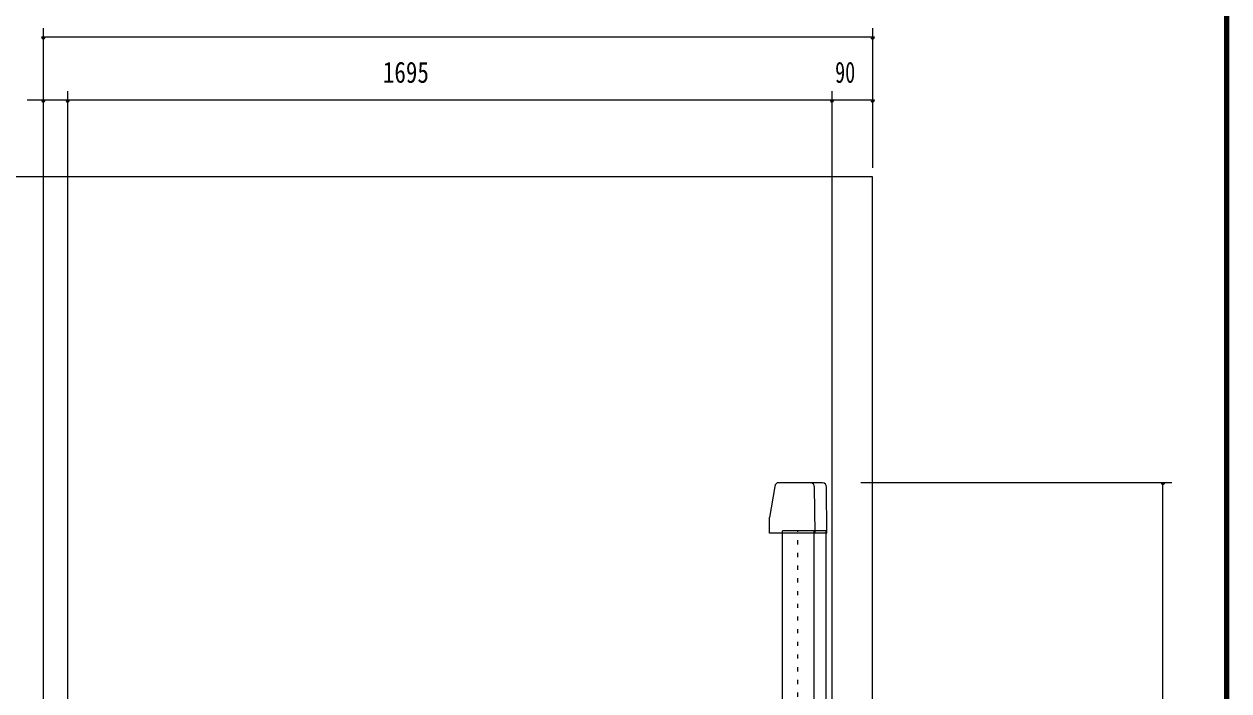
# Model space of a CAD drawing. Units: millimetres, scale not verified. Extents: x -5740 to 5856, y -4020 to 4020.
# Drawn here: x 3068 to 5740, y -1276 to 202 of the extents above; entities that cross this region are included whole.
import ezdxf
from ezdxf.enums import TextEntityAlignment as Align

# ---------------------------------------------------------------- set-up
doc = ezdxf.new("R2010")
doc.units = ezdxf.units.MM
doc.header["$LTSCALE"] = 10
doc.linetypes.add('USER1', pattern=[3, 1, -2])
for name, color, linetype, lineweight in [('0-0_0', 7, 'Continuous', 18), ('0-3_2-03BODL', 2, 'Continuous', 18), ('0-F_F-F4PAPAER', 5, 'Continuous', 18), ('1-3_2ラック-A上ラック架台', 3, 'Continuous', 18), ('1-4_2ラック-F寸法', 3, 'Continuous', 18)]:
    doc.layers.add(name, color=color, linetype=linetype, lineweight=lineweight)
doc.styles.add('ＭＳ ゴシック', font='')
doc.styles.get('ＭＳ ゴシック').set_extended_font_data('MS Gothic')

# ---------------------------------------------------------------- blocks, each defined once
blk = doc.blocks.new('akys')
at = {"layer": '1-3_2ラック-A上ラック架台'}
for p, q in [((16427.92, 3397.18), (16414.49, 3328.27)), ((16548.49, 3405.27), (16437.73, 3405.27)), ((16529.49, 3293.27), (16528.49, 3395.27)), ((16559.49, 3293.27), (16558.49, 3395.27)), ((16414.49, 3293.27), (16414.49, 3328.27)), ((16559.49, 3293.27), (16414.49, 3293.27)), ((16557.24, 3298.27), (16447.24, 3298.27)), ((16447.24, 1608.27), (16447.24, 3298.27)), ((16527.24, 1608.27), (16527.24, 3298.27)), ((16557.24, 1608.27), (16557.24, 3298.27))]:
    blk.add_line(p, q, dxfattribs=at)
at = {"layer": '1-3_2ラック-A上ラック架台', "color": 7, "linetype": 'USER1'}
blk.add_line((16485.74, 1608.27), (16485.74, 3298.27), dxfattribs=at)
at = {"layer": '1-3_2ラック-A上ラック架台'}
for centre, radius, start, end in [((16437.73, 3395.27), 10, 90, 168.977), ((16518.49, 3395.27), 10, 0, 90), ((16548.49, 3395.27), 10, 0, 90), ((16419.49, 3327.78), 5, 168.977, 180)]:
    blk.add_arc(centre, radius, start, end, dxfattribs=at)

msp = doc.modelspace()

# ---------------------------------------------------------------- linework, layer by layer
at = {"layer": '0-3_2-03BODL', "color": 7}
for p, q in [((4949.79, -136.6), (1479.81, -136.6)), ((4949.79, -2636.6), (4949.79, -136.6))]:
    msp.add_line(p, q, dxfattribs=at)
at = {"layer": '0-F_F-F4PAPAER'}
for points in [[(5740, 4020.13), (-5740, 4020.13), (-5740, -4019.87), (5740, -4019.87)], [(5739, 4019.13), (5739, -4018.87), (-5739, -4018.87), (-5739, 4019.13)], [(5738, 4018.13), (5738, -4017.87), (-5738, -4017.87), (-5738, 4018.13)], [(5737, 4017.13), (5737, -4016.87), (-5737, -4016.87), (-5737, 4017.13)], [(5736, 4016.13), (5736, -4015.87), (-5736, -4015.87), (-5736, 4016.13)], [(5735, 4015.13), (5735, -4014.87), (-5735, -4014.87), (-5735, 4015.13)], [(5734, 4014.13), (5734, -4013.87), (-5734, -4013.87), (-5734, 4014.13)], [(5733, 4013.13), (5733, -4012.87), (-5733, -4012.87), (-5733, 4013.13)], [(5732, 4012.13), (5732, -4011.87), (-5732, -4011.87), (-5732, 4012.13)], [(5731, 4011.13), (5731, -4010.87), (-5731, -4010.87), (-5731, 4011.13)], [(5730, 4010.13), (5730, -4009.87), (-5730, -4009.87), (-5730, 4010.13)]]:
    msp.add_lwpolyline(points, close=True, dxfattribs=at)
at = {"layer": '1-4_2ラック-F寸法'}
for p, q in [((3110.81, 193.4), (3110.81, -2046.53)), ((4949.79, 193.4), (4949.79, -116.6)), ((3114.81, 173.4), (3106.81, 173.4)), ((4949.79, 173.4), (3110.81, 173.4)), ((4953.78, 173.4), (4945.78, 173.4)), ((4899.79, 33.4), (3074.79, 33.4)), ((3114.81, 33.4), (3106.81, 33.4)), ((3164.79, 33.4), (3110.81, 33.4)), ((3168.78, 33.4), (3160.78, 33.4)), ((3164.79, 53.4), (3164.79, -2383.06)), ((4863.78, 33.4), (4855.78, 33.4)), ((4859.79, 53.4), (4859.79, -2578.12)), ((4949.79, 33.4), (4899.79, 33.4)), ((4953.78, 33.4), (4945.78, 33.4)), ((5613.79, -814.6), (4924.04, -814.6)), ((5597.79, -814.6), (5589.79, -814.6)), ((5593.79, -2636.6), (5593.79, -814.6))]:
    msp.add_line(p, q, dxfattribs=at)
for centre in [(3110.81, 173.4), (4949.78, 173.4), (3110.81, 33.4), (3164.78, 33.4), (4859.78, 33.4), (4949.78, 33.4), (5593.79, -814.6)]:
    msp.add_arc(centre, 4, 180, 0, dxfattribs=at)

# ---------------------------------------------------------------- block references
at = {"layer": '0-0_0', "xscale": 0.8795}
msp.add_blockref('akys', (-9715.5, -4219.87), dxfattribs=at)

# ---------------------------------------------------------------- texts
at = {"layer": '1-4_2ラック-F寸法', "color": 7, "style": 'ＭＳ ゴシック'}
for s, width, p in [('1695', 0.8, (3863.83, 58.2)), ('90', 0.7, (4866.68, 58.2))]:
    msp.add_text(s, height=46.89, dxfattribs=dict(at, width=width)).set_placement(p, align=Align.BOTTOM_LEFT)

doc.saveas('drawing.dxf')
